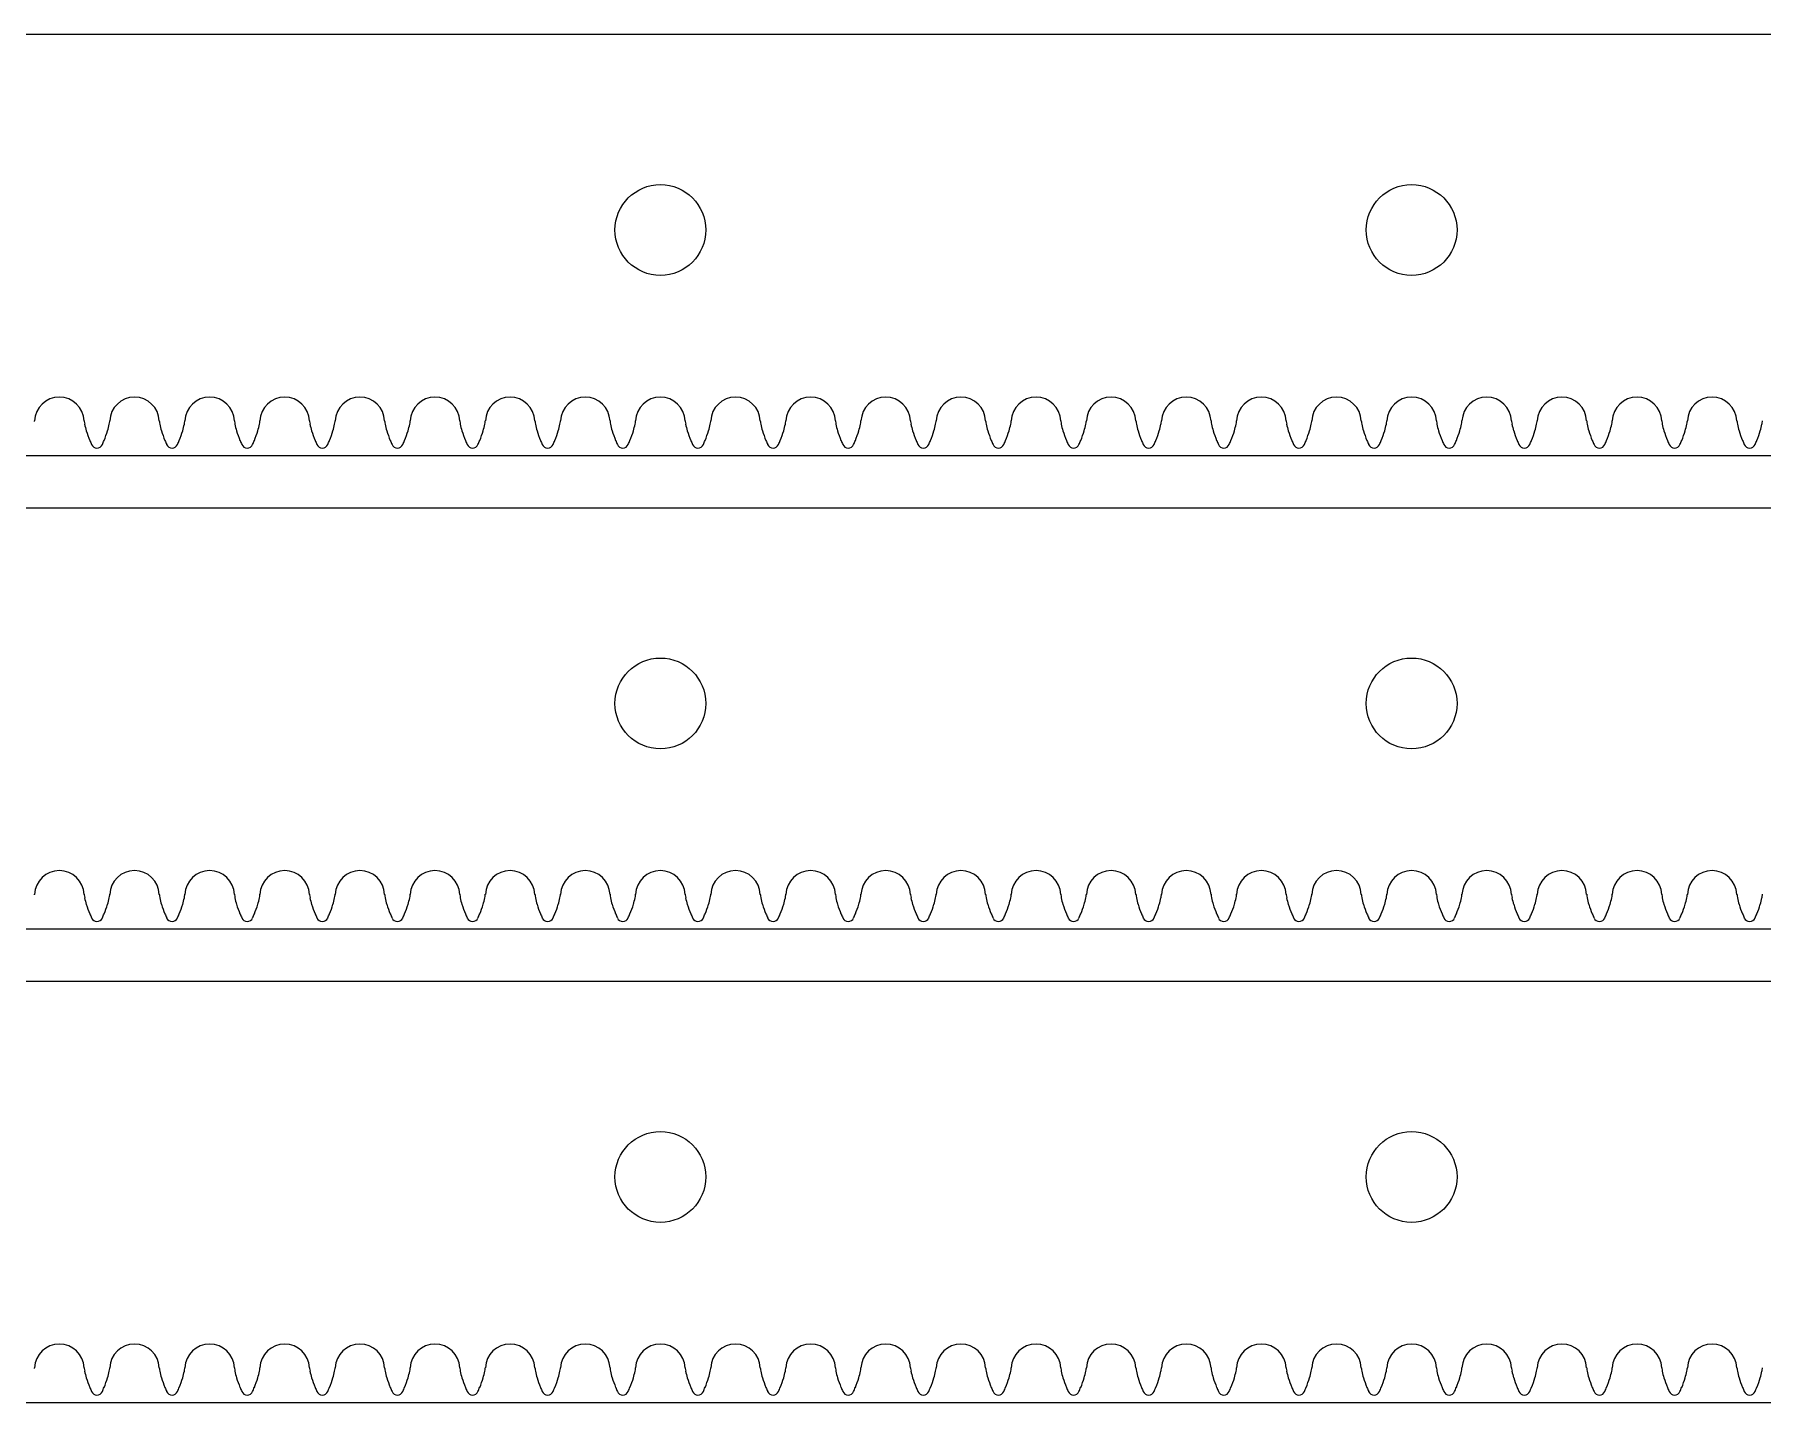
# Model space of a CAD drawing. Extents: x 0 to 800, y 0 to 400.
# Drawn here: x 453.3 to 568.3, y 119.5 to 210.5 of the extents above; entities that cross this region are included whole.
import ezdxf

# ---------------------------------------------------------------- set-up
doc = ezdxf.new("R2010")
doc.units = 0
doc.header["$MEASUREMENT"] = 0
for name, color, linetype in [('CUTOUT_5MM', 18, 'CONTINUOUS'), ('INSIDE_HOLES_5MM', 18, 'CONTINUOUS'), ('RACK_4MM', 18, 'CONTINUOUS')]:
    doc.layers.add(name, color=color, linetype=linetype)

msp = doc.modelspace()

# ---------------------------------------------------------------- linework, layer by layer
at = {"layer": 'CUTOUT_5MM'}
for p, q in [((744, 210.5), (46, 210.5)), ((46, 182.5), (744, 182.5)), ((744, 179), (46, 179)), ((46, 151), (744, 151)), ((744, 147.5), (46, 147.5)), ((46, 119.5), (744, 119.5))]:
    msp.add_line(p, q, dxfattribs=at)
at = {"layer": 'INSIDE_HOLES_5MM'}
for centre in [(495, 197.5), (545, 197.5), (495, 166), (545, 166), (495, 134.5), (545, 134.5)]:
    msp.add_circle(centre, 3.02, dxfattribs=at)
at = {"layer": 'RACK_4MM'}
for p, q in [((453.35, 184.76), (453.35, 184.81)), ((456.65, 184.81), (456.65, 184.76)), ((458.35, 184.76), (458.35, 184.81)), ((461.65, 184.81), (461.65, 184.76)), ((463.35, 184.76), (463.35, 184.81)), ((466.65, 184.81), (466.65, 184.76)), ((468.35, 184.76), (468.35, 184.81)), ((471.65, 184.81), (471.65, 184.76)), ((473.35, 184.76), (473.35, 184.81)), ((476.65, 184.81), (476.65, 184.76)), ((478.35, 184.76), (478.35, 184.81)), ((481.65, 184.81), (481.65, 184.76)), ((483.35, 184.76), (483.35, 184.81)), ((486.65, 184.81), (486.65, 184.76)), ((488.35, 184.76), (488.35, 184.81)), ((491.65, 184.81), (491.65, 184.76)), ((493.35, 184.76), (493.35, 184.81)), ((496.65, 184.81), (496.65, 184.76)), ((498.35, 184.76), (498.35, 184.81)), ((501.65, 184.81), (501.65, 184.76)), ((503.35, 184.76), (503.35, 184.81)), ((506.65, 184.81), (506.65, 184.76)), ((508.35, 184.76), (508.35, 184.81)), ((511.65, 184.81), (511.65, 184.76)), ((513.35, 184.76), (513.35, 184.81)), ((516.65, 184.81), (516.65, 184.76)), ((518.35, 184.76), (518.35, 184.81)), ((521.65, 184.81), (521.65, 184.76)), ((523.35, 184.76), (523.35, 184.81)), ((526.65, 184.81), (526.65, 184.76)), ((528.35, 184.76), (528.35, 184.81)), ((531.65, 184.81), (531.65, 184.76)), ((533.35, 184.76), (533.35, 184.81)), ((536.65, 184.81), (536.65, 184.76)), ((538.35, 184.76), (538.35, 184.81)), ((541.65, 184.81), (541.65, 184.76)), ((543.35, 184.76), (543.35, 184.81)), ((546.65, 184.81), (546.65, 184.76)), ((548.35, 184.76), (548.35, 184.81)), ((551.65, 184.81), (551.65, 184.76)), ((553.35, 184.76), (553.35, 184.81)), ((556.65, 184.81), (556.65, 184.76)), ((558.35, 184.76), (558.35, 184.81)), ((561.65, 184.81), (561.65, 184.76)), ((563.35, 184.76), (563.35, 184.81)), ((566.65, 184.81), (566.65, 184.76)), ((568.35, 184.76), (568.35, 184.81)), ((453.35, 153.26), (453.35, 153.31)), ((456.65, 153.31), (456.65, 153.26)), ((458.35, 153.26), (458.35, 153.31)), ((461.65, 153.31), (461.65, 153.26)), ((463.35, 153.26), (463.35, 153.31)), ((466.65, 153.31), (466.65, 153.26)), ((468.35, 153.26), (468.35, 153.31)), ((471.65, 153.31), (471.65, 153.26)), ((473.35, 153.26), (473.35, 153.31)), ((476.65, 153.31), (476.65, 153.26)), ((478.35, 153.26), (478.35, 153.31)), ((481.65, 153.31), (481.65, 153.26)), ((483.35, 153.26), (483.35, 153.31)), ((486.65, 153.31), (486.65, 153.26)), ((488.35, 153.26), (488.35, 153.31)), ((491.65, 153.31), (491.65, 153.26)), ((493.35, 153.26), (493.35, 153.31)), ((496.65, 153.31), (496.65, 153.26)), ((498.35, 153.26), (498.35, 153.31)), ((501.65, 153.31), (501.65, 153.26)), ((503.35, 153.26), (503.35, 153.31)), ((506.65, 153.31), (506.65, 153.26)), ((508.35, 153.26), (508.35, 153.31)), ((511.65, 153.31), (511.65, 153.26)), ((513.35, 153.26), (513.35, 153.31)), ((516.65, 153.31), (516.65, 153.26)), ((518.35, 153.26), (518.35, 153.31)), ((521.65, 153.31), (521.65, 153.26)), ((523.35, 153.26), (523.35, 153.31)), ((526.65, 153.31), (526.65, 153.26)), ((528.35, 153.26), (528.35, 153.31)), ((531.65, 153.31), (531.65, 153.26)), ((533.35, 153.26), (533.35, 153.31)), ((536.65, 153.31), (536.65, 153.26)), ((538.35, 153.26), (538.35, 153.31)), ((541.65, 153.31), (541.65, 153.26)), ((543.35, 153.26), (543.35, 153.31)), ((546.65, 153.31), (546.65, 153.26)), ((548.35, 153.26), (548.35, 153.31)), ((551.65, 153.31), (551.65, 153.26)), ((553.35, 153.26), (553.35, 153.31)), ((556.65, 153.31), (556.65, 153.26)), ((558.35, 153.26), (558.35, 153.31)), ((561.65, 153.31), (561.65, 153.26)), ((563.35, 153.26), (563.35, 153.31)), ((566.65, 153.31), (566.65, 153.26)), ((568.35, 153.26), (568.35, 153.31)), ((453.35, 121.76), (453.35, 121.81)), ((456.65, 121.81), (456.65, 121.76)), ((458.35, 121.76), (458.35, 121.81)), ((461.65, 121.81), (461.65, 121.76)), ((463.35, 121.76), (463.35, 121.81)), ((466.65, 121.81), (466.65, 121.76)), ((468.35, 121.76), (468.35, 121.81)), ((471.65, 121.81), (471.65, 121.76)), ((473.35, 121.76), (473.35, 121.81)), ((476.65, 121.81), (476.65, 121.76)), ((478.35, 121.76), (478.35, 121.81)), ((481.65, 121.81), (481.65, 121.76)), ((483.35, 121.76), (483.35, 121.81)), ((486.65, 121.81), (486.65, 121.76)), ((488.35, 121.76), (488.35, 121.81)), ((491.65, 121.81), (491.65, 121.76)), ((493.35, 121.76), (493.35, 121.81)), ((496.65, 121.81), (496.65, 121.76)), ((498.35, 121.76), (498.35, 121.81)), ((501.65, 121.81), (501.65, 121.76)), ((503.35, 121.76), (503.35, 121.81)), ((506.65, 121.81), (506.65, 121.76)), ((508.35, 121.76), (508.35, 121.81)), ((511.65, 121.81), (511.65, 121.76)), ((513.35, 121.76), (513.35, 121.81)), ((516.65, 121.81), (516.65, 121.76)), ((518.35, 121.76), (518.35, 121.81)), ((521.65, 121.81), (521.65, 121.76)), ((523.35, 121.76), (523.35, 121.81)), ((526.65, 121.81), (526.65, 121.76)), ((528.35, 121.76), (528.35, 121.81)), ((531.65, 121.81), (531.65, 121.76)), ((533.35, 121.76), (533.35, 121.81)), ((536.65, 121.81), (536.65, 121.76)), ((538.35, 121.76), (538.35, 121.81)), ((541.65, 121.81), (541.65, 121.76)), ((543.35, 121.76), (543.35, 121.81)), ((546.65, 121.81), (546.65, 121.76)), ((548.35, 121.76), (548.35, 121.81)), ((551.65, 121.81), (551.65, 121.76)), ((553.35, 121.76), (553.35, 121.81)), ((556.65, 121.81), (556.65, 121.76)), ((558.35, 121.76), (558.35, 121.81)), ((561.65, 121.81), (561.65, 121.76)), ((563.35, 121.76), (563.35, 121.81)), ((566.65, 121.81), (566.65, 121.76)), ((568.35, 121.76), (568.35, 121.81))]:
    msp.add_line(p, q, dxfattribs=at)
for points in [[(745, 186.38), (745, 210.5), (45, 210.5), (45, 186.38)], [(745, 154.88), (745, 179), (45, 179), (45, 154.88)], [(745, 123.38), (745, 147.5), (45, 147.5), (45, 123.38)]]:
    msp.add_lwpolyline(points, dxfattribs=at)
for centre, radius, start, end in [((455, 184.73), 1.65, 2.4997, 177.5003), ((460, 184.73), 1.65, 2.4997, 177.5003), ((465, 184.73), 1.65, 2.4997, 177.5003), ((470, 184.73), 1.65, 2.4997, 177.5003), ((475, 184.73), 1.65, 2.4997, 177.5003), ((480, 184.73), 1.65, 2.4997, 177.5003), ((485, 184.73), 1.65, 2.4997, 177.5003), ((490, 184.73), 1.65, 2.4997, 177.5003), ((495, 184.73), 1.65, 2.4997, 177.5003), ((500, 184.73), 1.65, 2.4997, 177.5003), ((505, 184.73), 1.65, 2.4997, 177.5003), ((510, 184.73), 1.65, 2.4997, 177.5003), ((515, 184.73), 1.65, 2.4997, 177.5003), ((520, 184.73), 1.65, 2.4997, 177.5003), ((525, 184.73), 1.65, 2.4997, 177.5003), ((530, 184.73), 1.65, 2.4997, 177.5003), ((535, 184.73), 1.65, 2.4997, 177.5003), ((540, 184.73), 1.65, 2.4997, 177.5003), ((545, 184.73), 1.65, 2.4997, 177.5003), ((550, 184.73), 1.65, 2.4997, 177.5003), ((555, 184.73), 1.65, 2.4997, 177.5003), ((560, 184.73), 1.65, 2.4997, 177.5003), ((565, 184.73), 1.65, 2.4997, 177.5003), ((458.88, 185.03), 2.24, 186.8377, 191.5538), ((461.08, 185.46), 4.49, 191.3933, 197.171), ((463.69, 186.27), 7.22, 197.1596, 202.5425), ((451.78, 186.1), 6.72, 337.259, 343.0389), ((452.5, 185.82), 5.95, 343.5387, 347.897), ((456.54, 184.96), 1.82, 347.897, 353.7115), ((463.88, 185.03), 2.24, 186.8377, 191.5538), ((466.08, 185.46), 4.49, 191.3933, 197.171), ((468.69, 186.27), 7.22, 197.1596, 202.5425), ((456.78, 186.1), 6.72, 337.259, 343.0389), ((457.5, 185.82), 5.95, 343.5387, 347.897), ((461.54, 184.96), 1.82, 347.897, 353.7115), ((468.88, 185.03), 2.24, 186.8377, 191.5538), ((471.08, 185.46), 4.49, 191.3933, 197.171), ((473.69, 186.27), 7.22, 197.1596, 202.5425), ((461.78, 186.1), 6.72, 337.259, 343.0389), ((462.5, 185.82), 5.95, 343.5387, 347.897), ((466.54, 184.96), 1.82, 347.897, 353.7115), ((473.88, 185.03), 2.24, 186.8377, 191.5538), ((476.08, 185.46), 4.49, 191.3933, 197.171), ((478.69, 186.27), 7.22, 197.1596, 202.5425), ((466.78, 186.1), 6.72, 337.259, 343.0389), ((467.5, 185.82), 5.95, 343.5387, 347.897), ((471.54, 184.96), 1.82, 347.897, 353.7115), ((478.88, 185.03), 2.24, 186.8377, 191.5538), ((481.08, 185.46), 4.49, 191.3933, 197.171), ((483.69, 186.27), 7.22, 197.1596, 202.5425), ((471.78, 186.1), 6.72, 337.259, 343.0389), ((472.5, 185.82), 5.95, 343.5387, 347.897), ((476.54, 184.96), 1.82, 347.897, 353.7115), ((483.88, 185.03), 2.24, 186.8377, 191.5538), ((486.08, 185.46), 4.49, 191.3933, 197.171), ((488.69, 186.27), 7.22, 197.1596, 202.5425), ((476.78, 186.1), 6.72, 337.259, 343.0389), ((477.5, 185.82), 5.95, 343.5387, 347.897), ((481.54, 184.96), 1.82, 347.897, 353.7115), ((488.88, 185.03), 2.24, 186.8377, 191.5538), ((491.08, 185.46), 4.49, 191.3933, 197.171), ((493.69, 186.27), 7.22, 197.1596, 202.5425), ((481.78, 186.1), 6.72, 337.259, 343.0389), ((482.5, 185.82), 5.95, 343.5387, 347.897), ((486.54, 184.96), 1.82, 347.897, 353.7115), ((493.88, 185.03), 2.24, 186.8377, 191.5538), ((496.08, 185.46), 4.49, 191.3933, 197.171), ((498.69, 186.27), 7.22, 197.1596, 202.5425), ((486.78, 186.1), 6.72, 337.259, 343.0389), ((487.5, 185.82), 5.95, 343.5387, 347.897), ((491.54, 184.96), 1.82, 347.897, 353.7115), ((498.88, 185.03), 2.24, 186.8377, 191.5538), ((501.08, 185.46), 4.49, 191.3933, 197.171), ((503.69, 186.27), 7.22, 197.1596, 202.5425), ((491.78, 186.1), 6.72, 337.259, 343.0389), ((492.5, 185.82), 5.95, 343.5387, 347.897), ((496.54, 184.96), 1.82, 347.897, 353.7115), ((503.88, 185.03), 2.24, 186.8377, 191.5538), ((506.08, 185.46), 4.49, 191.3933, 197.171), ((508.69, 186.27), 7.22, 197.1596, 202.5425), ((496.78, 186.1), 6.72, 337.259, 343.0389), ((497.5, 185.82), 5.95, 343.5387, 347.897), ((501.54, 184.96), 1.82, 347.897, 353.7115), ((508.88, 185.03), 2.24, 186.8377, 191.5538), ((511.08, 185.46), 4.49, 191.3933, 197.171), ((513.69, 186.27), 7.22, 197.1596, 202.5425), ((501.78, 186.1), 6.72, 337.259, 343.0389), ((502.5, 185.82), 5.95, 343.5387, 347.897), ((506.54, 184.96), 1.82, 347.897, 353.7115), ((513.88, 185.03), 2.24, 186.8377, 191.5538), ((516.08, 185.46), 4.49, 191.3933, 197.171), ((518.69, 186.27), 7.22, 197.1596, 202.5425), ((506.78, 186.1), 6.72, 337.259, 343.0389), ((507.5, 185.82), 5.95, 343.5387, 347.897), ((511.54, 184.96), 1.82, 347.897, 353.7115), ((518.88, 185.03), 2.24, 186.8377, 191.5538), ((521.08, 185.46), 4.49, 191.3933, 197.171), ((523.69, 186.27), 7.22, 197.1596, 202.5425), ((511.78, 186.1), 6.72, 337.259, 343.0389), ((512.5, 185.82), 5.95, 343.5387, 347.897), ((516.54, 184.96), 1.82, 347.897, 353.7115), ((523.88, 185.03), 2.24, 186.8377, 191.5538), ((526.08, 185.46), 4.49, 191.3933, 197.171), ((528.69, 186.27), 7.22, 197.1596, 202.5425), ((516.78, 186.1), 6.72, 337.259, 343.0389), ((517.5, 185.82), 5.95, 343.5387, 347.897), ((521.54, 184.96), 1.82, 347.897, 353.7115), ((528.88, 185.03), 2.24, 186.8377, 191.5538), ((531.08, 185.46), 4.49, 191.3933, 197.171), ((533.69, 186.27), 7.22, 197.1596, 202.5425), ((521.78, 186.1), 6.72, 337.259, 343.0389), ((522.5, 185.82), 5.95, 343.5387, 347.897), ((526.54, 184.96), 1.82, 347.897, 353.7115), ((533.88, 185.03), 2.24, 186.8377, 191.5538), ((536.08, 185.46), 4.49, 191.3933, 197.171), ((538.69, 186.27), 7.22, 197.1596, 202.5425), ((526.78, 186.1), 6.72, 337.259, 343.0389), ((527.5, 185.82), 5.95, 343.5387, 347.897), ((531.54, 184.96), 1.82, 347.897, 353.7115), ((538.88, 185.03), 2.24, 186.8377, 191.5538), ((541.08, 185.46), 4.49, 191.3933, 197.171), ((543.69, 186.27), 7.22, 197.1596, 202.5425), ((531.78, 186.1), 6.72, 337.259, 343.0389), ((532.5, 185.82), 5.95, 343.5387, 347.897), ((536.54, 184.96), 1.82, 347.897, 353.7115), ((543.88, 185.03), 2.24, 186.8377, 191.5538), ((546.08, 185.46), 4.49, 191.3933, 197.171), ((548.69, 186.27), 7.22, 197.1596, 202.5425), ((536.78, 186.1), 6.72, 337.259, 343.0389), ((537.5, 185.82), 5.95, 343.5387, 347.897), ((541.54, 184.96), 1.82, 347.897, 353.7115), ((548.88, 185.03), 2.24, 186.8377, 191.5538), ((551.08, 185.46), 4.49, 191.3933, 197.171), ((553.69, 186.27), 7.22, 197.1596, 202.5425), ((541.78, 186.1), 6.72, 337.259, 343.0389), ((542.5, 185.82), 5.95, 343.5387, 347.897), ((546.54, 184.96), 1.82, 347.897, 353.7115), ((553.88, 185.03), 2.24, 186.8377, 191.5538), ((556.08, 185.46), 4.49, 191.3933, 197.171), ((558.69, 186.27), 7.22, 197.1596, 202.5425), ((546.78, 186.1), 6.72, 337.259, 343.0389), ((547.5, 185.82), 5.95, 343.5387, 347.897), ((551.54, 184.96), 1.82, 347.897, 353.7115), ((558.88, 185.03), 2.24, 186.8377, 191.5538), ((561.08, 185.46), 4.49, 191.3933, 197.171), ((563.69, 186.27), 7.22, 197.1596, 202.5425), ((551.78, 186.1), 6.72, 337.259, 343.0389), ((552.5, 185.82), 5.95, 343.5387, 347.897), ((556.54, 184.96), 1.82, 347.897, 353.7115), ((563.88, 185.03), 2.24, 186.8377, 191.5538), ((566.08, 185.46), 4.49, 191.3933, 197.171), ((568.69, 186.27), 7.22, 197.1596, 202.5425), ((556.78, 186.1), 6.72, 337.259, 343.0389), ((557.5, 185.82), 5.95, 343.5387, 347.897), ((561.54, 184.96), 1.82, 347.897, 353.7115), ((568.88, 185.03), 2.24, 186.8377, 191.5538), ((571.08, 185.46), 4.49, 191.3933, 197.171), ((573.69, 186.27), 7.22, 197.1596, 202.5425), ((561.78, 186.1), 6.72, 337.259, 343.0389), ((562.5, 185.82), 5.95, 343.5387, 347.897), ((566.54, 184.96), 1.82, 347.897, 353.7115), ((465.08, 186.84), 8.72, 202.5425, 204.4697), ((457.5, 183.39), 0.396, 204.3206, 335.6794), ((447.85, 187.75), 10.98, 335.7289, 337.259), ((470.08, 186.84), 8.72, 202.5425, 204.4697), ((462.5, 183.39), 0.396, 204.3206, 335.6794), ((452.85, 187.75), 10.98, 335.7289, 337.259), ((475.08, 186.84), 8.72, 202.5425, 204.4697), ((467.5, 183.39), 0.396, 204.3206, 335.6794), ((457.85, 187.75), 10.98, 335.7289, 337.259), ((480.08, 186.84), 8.72, 202.5425, 204.4697), ((472.5, 183.39), 0.396, 204.3206, 335.6794), ((462.85, 187.75), 10.98, 335.7289, 337.259), ((485.08, 186.84), 8.72, 202.5425, 204.4697), ((477.5, 183.39), 0.396, 204.3206, 335.6794), ((467.85, 187.75), 10.98, 335.7289, 337.259), ((490.08, 186.84), 8.72, 202.5425, 204.4697), ((482.5, 183.39), 0.396, 204.3206, 335.6794), ((472.85, 187.75), 10.98, 335.7289, 337.259), ((495.08, 186.84), 8.72, 202.5425, 204.4697), ((487.5, 183.39), 0.396, 204.3206, 335.6794), ((477.85, 187.75), 10.98, 335.7289, 337.259), ((500.08, 186.84), 8.72, 202.5425, 204.4697), ((492.5, 183.39), 0.396, 204.3206, 335.6794), ((482.85, 187.75), 10.98, 335.7289, 337.259), ((505.08, 186.84), 8.72, 202.5425, 204.4697), ((497.5, 183.39), 0.396, 204.3206, 335.6794), ((487.85, 187.75), 10.98, 335.7289, 337.259), ((510.08, 186.84), 8.72, 202.5425, 204.4697), ((502.5, 183.39), 0.396, 204.3206, 335.6794), ((492.85, 187.75), 10.98, 335.7289, 337.259), ((515.08, 186.84), 8.72, 202.5425, 204.4697), ((507.5, 183.39), 0.396, 204.3206, 335.6794), ((497.85, 187.75), 10.98, 335.7289, 337.259), ((520.08, 186.84), 8.72, 202.5425, 204.4697), ((512.5, 183.39), 0.396, 204.3206, 335.6794), ((502.85, 187.75), 10.98, 335.7289, 337.259), ((525.08, 186.84), 8.72, 202.5425, 204.4697), ((517.5, 183.39), 0.396, 204.3206, 335.6794), ((507.85, 187.75), 10.98, 335.7289, 337.259), ((530.08, 186.84), 8.72, 202.5425, 204.4697), ((522.5, 183.39), 0.396, 204.3206, 335.6794), ((512.85, 187.75), 10.98, 335.7289, 337.259), ((535.08, 186.84), 8.72, 202.5425, 204.4697), ((527.5, 183.39), 0.396, 204.3206, 335.6794), ((517.85, 187.75), 10.98, 335.7289, 337.259), ((540.08, 186.84), 8.72, 202.5425, 204.4697), ((532.5, 183.39), 0.396, 204.3206, 335.6794), ((522.85, 187.75), 10.98, 335.7289, 337.259), ((545.08, 186.84), 8.72, 202.5425, 204.4697), ((537.5, 183.39), 0.396, 204.3206, 335.6794), ((527.85, 187.75), 10.98, 335.7289, 337.259), ((550.08, 186.84), 8.72, 202.5425, 204.4697), ((542.5, 183.39), 0.396, 204.3206, 335.6794), ((532.85, 187.75), 10.98, 335.7289, 337.259), ((555.08, 186.84), 8.72, 202.5425, 204.4697), ((547.5, 183.39), 0.396, 204.3206, 335.6794), ((537.85, 187.75), 10.98, 335.7289, 337.259), ((560.08, 186.84), 8.72, 202.5425, 204.4697), ((552.5, 183.39), 0.396, 204.3206, 335.6794), ((542.85, 187.75), 10.98, 335.7289, 337.259), ((565.08, 186.84), 8.72, 202.5425, 204.4697), ((557.5, 183.39), 0.396, 204.3206, 335.6794), ((547.85, 187.75), 10.98, 335.7289, 337.259), ((570.08, 186.84), 8.72, 202.5425, 204.4697), ((562.5, 183.39), 0.396, 204.3206, 335.6794), ((552.85, 187.75), 10.98, 335.7289, 337.259), ((575.08, 186.84), 8.72, 202.5425, 204.4697), ((567.5, 183.39), 0.396, 204.3206, 335.6794), ((557.85, 187.75), 10.98, 335.7289, 337.259), ((455, 153.23), 1.65, 2.4997, 177.5003), ((460, 153.23), 1.65, 2.4997, 177.5003), ((465, 153.23), 1.65, 2.4997, 177.5003), ((470, 153.23), 1.65, 2.4997, 177.5003), ((475, 153.23), 1.65, 2.4997, 177.5003), ((480, 153.23), 1.65, 2.4997, 177.5003), ((485, 153.23), 1.65, 2.4997, 177.5003), ((490, 153.23), 1.65, 2.4997, 177.5003), ((495, 153.23), 1.65, 2.4997, 177.5003), ((500, 153.23), 1.65, 2.4997, 177.5003), ((505, 153.23), 1.65, 2.4997, 177.5003), ((510, 153.23), 1.65, 2.4997, 177.5003), ((515, 153.23), 1.65, 2.4997, 177.5003), ((520, 153.23), 1.65, 2.4997, 177.5003), ((525, 153.23), 1.65, 2.4997, 177.5003), ((530, 153.23), 1.65, 2.4997, 177.5003), ((535, 153.23), 1.65, 2.4997, 177.5003), ((540, 153.23), 1.65, 2.4997, 177.5003), ((545, 153.23), 1.65, 2.4997, 177.5003), ((550, 153.23), 1.65, 2.4997, 177.5003), ((555, 153.23), 1.65, 2.4997, 177.5003), ((560, 153.23), 1.65, 2.4997, 177.5003), ((565, 153.23), 1.65, 2.4997, 177.5003), ((458.88, 153.53), 2.24, 186.8377, 191.5538), ((461.08, 153.96), 4.49, 191.3933, 197.171), ((452.5, 154.32), 5.95, 343.5387, 347.897), ((456.54, 153.46), 1.82, 347.897, 353.7115), ((463.88, 153.53), 2.24, 186.8377, 191.5538), ((466.08, 153.96), 4.49, 191.3933, 197.171), ((457.5, 154.32), 5.95, 343.5387, 347.897), ((461.54, 153.46), 1.82, 347.897, 353.7115), ((468.88, 153.53), 2.24, 186.8377, 191.5538), ((471.08, 153.96), 4.49, 191.3933, 197.171), ((462.5, 154.32), 5.95, 343.5387, 347.897), ((466.54, 153.46), 1.82, 347.897, 353.7115), ((473.88, 153.53), 2.24, 186.8377, 191.5538), ((476.08, 153.96), 4.49, 191.3933, 197.171), ((467.5, 154.32), 5.95, 343.5387, 347.897), ((471.54, 153.46), 1.82, 347.897, 353.7115), ((478.88, 153.53), 2.24, 186.8377, 191.5538), ((481.08, 153.96), 4.49, 191.3933, 197.171), ((472.5, 154.32), 5.95, 343.5387, 347.897), ((476.54, 153.46), 1.82, 347.897, 353.7115), ((483.88, 153.53), 2.24, 186.8377, 191.5538), ((486.08, 153.96), 4.49, 191.3933, 197.171), ((477.5, 154.32), 5.95, 343.5387, 347.897), ((481.54, 153.46), 1.82, 347.897, 353.7115), ((488.88, 153.53), 2.24, 186.8377, 191.5538), ((491.08, 153.96), 4.49, 191.3933, 197.171), ((482.5, 154.32), 5.95, 343.5387, 347.897), ((486.54, 153.46), 1.82, 347.897, 353.7115), ((493.88, 153.53), 2.24, 186.8377, 191.5538), ((496.08, 153.96), 4.49, 191.3933, 197.171), ((487.5, 154.32), 5.95, 343.5387, 347.897), ((491.54, 153.46), 1.82, 347.897, 353.7115), ((498.88, 153.53), 2.24, 186.8377, 191.5538), ((501.08, 153.96), 4.49, 191.3933, 197.171), ((492.5, 154.32), 5.95, 343.5387, 347.897), ((496.54, 153.46), 1.82, 347.897, 353.7115), ((503.88, 153.53), 2.24, 186.8377, 191.5538), ((506.08, 153.96), 4.49, 191.3933, 197.171), ((497.5, 154.32), 5.95, 343.5387, 347.897), ((501.54, 153.46), 1.82, 347.897, 353.7115), ((508.88, 153.53), 2.24, 186.8377, 191.5538), ((511.08, 153.96), 4.49, 191.3933, 197.171), ((502.5, 154.32), 5.95, 343.5387, 347.897), ((506.54, 153.46), 1.82, 347.897, 353.7115), ((513.88, 153.53), 2.24, 186.8377, 191.5538), ((516.08, 153.96), 4.49, 191.3933, 197.171), ((507.5, 154.32), 5.95, 343.5387, 347.897), ((511.54, 153.46), 1.82, 347.897, 353.7115), ((518.88, 153.53), 2.24, 186.8377, 191.5538), ((521.08, 153.96), 4.49, 191.3933, 197.171), ((512.5, 154.32), 5.95, 343.5387, 347.897), ((516.54, 153.46), 1.82, 347.897, 353.7115), ((523.88, 153.53), 2.24, 186.8377, 191.5538), ((526.08, 153.96), 4.49, 191.3933, 197.171), ((517.5, 154.32), 5.95, 343.5387, 347.897), ((521.54, 153.46), 1.82, 347.897, 353.7115), ((528.88, 153.53), 2.24, 186.8377, 191.5538), ((531.08, 153.96), 4.49, 191.3933, 197.171), ((522.5, 154.32), 5.95, 343.5387, 347.897), ((526.54, 153.46), 1.82, 347.897, 353.7115), ((533.88, 153.53), 2.24, 186.8377, 191.5538), ((536.08, 153.96), 4.49, 191.3933, 197.171), ((527.5, 154.32), 5.95, 343.5387, 347.897), ((531.54, 153.46), 1.82, 347.897, 353.7115), ((538.88, 153.53), 2.24, 186.8377, 191.5538), ((541.08, 153.96), 4.49, 191.3933, 197.171), ((532.5, 154.32), 5.95, 343.5387, 347.897), ((536.54, 153.46), 1.82, 347.897, 353.7115), ((543.88, 153.53), 2.24, 186.8377, 191.5538), ((546.08, 153.96), 4.49, 191.3933, 197.171), ((537.5, 154.32), 5.95, 343.5387, 347.897), ((541.54, 153.46), 1.82, 347.897, 353.7115), ((548.88, 153.53), 2.24, 186.8377, 191.5538), ((551.08, 153.96), 4.49, 191.3933, 197.171), ((542.5, 154.32), 5.95, 343.5387, 347.897), ((546.54, 153.46), 1.82, 347.897, 353.7115), ((553.88, 153.53), 2.24, 186.8377, 191.5538), ((556.08, 153.96), 4.49, 191.3933, 197.171), ((547.5, 154.32), 5.95, 343.5387, 347.897), ((551.54, 153.46), 1.82, 347.897, 353.7115), ((558.88, 153.53), 2.24, 186.8377, 191.5538), ((561.08, 153.96), 4.49, 191.3933, 197.171), ((552.5, 154.32), 5.95, 343.5387, 347.897), ((556.54, 153.46), 1.82, 347.897, 353.7115), ((563.88, 153.53), 2.24, 186.8377, 191.5538), ((566.08, 153.96), 4.49, 191.3933, 197.171), ((557.5, 154.32), 5.95, 343.5387, 347.897), ((561.54, 153.46), 1.82, 347.897, 353.7115), ((568.88, 153.53), 2.24, 186.8377, 191.5538), ((571.08, 153.96), 4.49, 191.3933, 197.171), ((562.5, 154.32), 5.95, 343.5387, 347.897), ((566.54, 153.46), 1.82, 347.897, 353.7115), ((463.69, 154.77), 7.22, 197.1596, 202.5425), ((465.08, 155.34), 8.72, 202.5425, 204.4697), ((447.85, 156.25), 10.98, 335.7289, 337.259), ((451.78, 154.6), 6.72, 337.259, 343.0389), ((468.69, 154.77), 7.22, 197.1596, 202.5425), ((470.08, 155.34), 8.72, 202.5425, 204.4697), ((452.85, 156.25), 10.98, 335.7289, 337.259), ((456.78, 154.6), 6.72, 337.259, 343.0389), ((473.69, 154.77), 7.22, 197.1596, 202.5425), ((475.08, 155.34), 8.72, 202.5425, 204.4697), ((457.85, 156.25), 10.98, 335.7289, 337.259), ((461.78, 154.6), 6.72, 337.259, 343.0389), ((478.69, 154.77), 7.22, 197.1596, 202.5425), ((480.08, 155.34), 8.72, 202.5425, 204.4697), ((462.85, 156.25), 10.98, 335.7289, 337.259), ((466.78, 154.6), 6.72, 337.259, 343.0389), ((483.69, 154.77), 7.22, 197.1596, 202.5425), ((485.08, 155.34), 8.72, 202.5425, 204.4697), ((467.85, 156.25), 10.98, 335.7289, 337.259), ((471.78, 154.6), 6.72, 337.259, 343.0389), ((488.69, 154.77), 7.22, 197.1596, 202.5425), ((490.08, 155.34), 8.72, 202.5425, 204.4697), ((472.85, 156.25), 10.98, 335.7289, 337.259), ((476.78, 154.6), 6.72, 337.259, 343.0389), ((493.69, 154.77), 7.22, 197.1596, 202.5425), ((495.08, 155.34), 8.72, 202.5425, 204.4697), ((477.85, 156.25), 10.98, 335.7289, 337.259), ((481.78, 154.6), 6.72, 337.259, 343.0389), ((498.69, 154.77), 7.22, 197.1596, 202.5425), ((500.08, 155.34), 8.72, 202.5425, 204.4697), ((482.85, 156.25), 10.98, 335.7289, 337.259), ((486.78, 154.6), 6.72, 337.259, 343.0389), ((503.69, 154.77), 7.22, 197.1596, 202.5425), ((505.08, 155.34), 8.72, 202.5425, 204.4697), ((487.85, 156.25), 10.98, 335.7289, 337.259), ((491.78, 154.6), 6.72, 337.259, 343.0389), ((508.69, 154.77), 7.22, 197.1596, 202.5425), ((510.08, 155.34), 8.72, 202.5425, 204.4697), ((492.85, 156.25), 10.98, 335.7289, 337.259), ((496.78, 154.6), 6.72, 337.259, 343.0389), ((513.69, 154.77), 7.22, 197.1596, 202.5425), ((515.08, 155.34), 8.72, 202.5425, 204.4697), ((497.85, 156.25), 10.98, 335.7289, 337.259), ((501.78, 154.6), 6.72, 337.259, 343.0389), ((518.69, 154.77), 7.22, 197.1596, 202.5425), ((520.08, 155.34), 8.72, 202.5425, 204.4697), ((502.85, 156.25), 10.98, 335.7289, 337.259), ((506.78, 154.6), 6.72, 337.259, 343.0389), ((523.69, 154.77), 7.22, 197.1596, 202.5425), ((525.08, 155.34), 8.72, 202.5425, 204.4697), ((507.85, 156.25), 10.98, 335.7289, 337.259), ((511.78, 154.6), 6.72, 337.259, 343.0389), ((528.69, 154.77), 7.22, 197.1596, 202.5425), ((530.08, 155.34), 8.72, 202.5425, 204.4697), ((512.85, 156.25), 10.98, 335.7289, 337.259), ((516.78, 154.6), 6.72, 337.259, 343.0389), ((533.69, 154.77), 7.22, 197.1596, 202.5425), ((535.08, 155.34), 8.72, 202.5425, 204.4697), ((517.85, 156.25), 10.98, 335.7289, 337.259), ((521.78, 154.6), 6.72, 337.259, 343.0389), ((538.69, 154.77), 7.22, 197.1596, 202.5425), ((540.08, 155.34), 8.72, 202.5425, 204.4697), ((522.85, 156.25), 10.98, 335.7289, 337.259), ((526.78, 154.6), 6.72, 337.259, 343.0389), ((543.69, 154.77), 7.22, 197.1596, 202.5425), ((545.08, 155.34), 8.72, 202.5425, 204.4697), ((527.85, 156.25), 10.98, 335.7289, 337.259), ((531.78, 154.6), 6.72, 337.259, 343.0389), ((548.69, 154.77), 7.22, 197.1596, 202.5425), ((550.08, 155.34), 8.72, 202.5425, 204.4697), ((532.85, 156.25), 10.98, 335.7289, 337.259), ((536.78, 154.6), 6.72, 337.259, 343.0389), ((553.69, 154.77), 7.22, 197.1596, 202.5425), ((555.08, 155.34), 8.72, 202.5425, 204.4697), ((537.85, 156.25), 10.98, 335.7289, 337.259), ((541.78, 154.6), 6.72, 337.259, 343.0389), ((558.69, 154.77), 7.22, 197.1596, 202.5425), ((560.08, 155.34), 8.72, 202.5425, 204.4697), ((542.85, 156.25), 10.98, 335.7289, 337.259), ((546.78, 154.6), 6.72, 337.259, 343.0389), ((563.69, 154.77), 7.22, 197.1596, 202.5425), ((565.08, 155.34), 8.72, 202.5425, 204.4697), ((547.85, 156.25), 10.98, 335.7289, 337.259), ((551.78, 154.6), 6.72, 337.259, 343.0389), ((568.69, 154.77), 7.22, 197.1596, 202.5425), ((570.08, 155.34), 8.72, 202.5425, 204.4697), ((552.85, 156.25), 10.98, 335.7289, 337.259), ((556.78, 154.6), 6.72, 337.259, 343.0389), ((573.69, 154.77), 7.22, 197.1596, 202.5425), ((575.08, 155.34), 8.72, 202.5425, 204.4697), ((557.85, 156.25), 10.98, 335.7289, 337.259), ((561.78, 154.6), 6.72, 337.259, 343.0389), ((457.5, 151.89), 0.396, 204.3206, 335.6794), ((462.5, 151.89), 0.396, 204.3206, 335.6794), ((467.5, 151.89), 0.396, 204.3206, 335.6794), ((472.5, 151.89), 0.396, 204.3206, 335.6794), ((477.5, 151.89), 0.396, 204.3206, 335.6794), ((482.5, 151.89), 0.396, 204.3206, 335.6794), ((487.5, 151.89), 0.396, 204.3206, 335.6794), ((492.5, 151.89), 0.396, 204.3206, 335.6794), ((497.5, 151.89), 0.396, 204.3206, 335.6794), ((502.5, 151.89), 0.396, 204.3206, 335.6794), ((507.5, 151.89), 0.396, 204.3206, 335.6794), ((512.5, 151.89), 0.396, 204.3206, 335.6794), ((517.5, 151.89), 0.396, 204.3206, 335.6794), ((522.5, 151.89), 0.396, 204.3206, 335.6794), ((527.5, 151.89), 0.396, 204.3206, 335.6794), ((532.5, 151.89), 0.396, 204.3206, 335.6794), ((537.5, 151.89), 0.396, 204.3206, 335.6794), ((542.5, 151.89), 0.396, 204.3206, 335.6794), ((547.5, 151.89), 0.396, 204.3206, 335.6794), ((552.5, 151.89), 0.396, 204.3206, 335.6794), ((557.5, 151.89), 0.396, 204.3206, 335.6794), ((562.5, 151.89), 0.396, 204.3206, 335.6794), ((567.5, 151.89), 0.396, 204.3206, 335.6794), ((455, 121.73), 1.65, 2.4997, 177.5003), ((460, 121.73), 1.65, 2.4997, 177.5003), ((465, 121.73), 1.65, 2.4997, 177.5003), ((470, 121.73), 1.65, 2.4997, 177.5003), ((475, 121.73), 1.65, 2.4997, 177.5003), ((480, 121.73), 1.65, 2.4997, 177.5003), ((485, 121.73), 1.65, 2.4997, 177.5003), ((490, 121.73), 1.65, 2.4997, 177.5003), ((495, 121.73), 1.65, 2.4997, 177.5003), ((500, 121.73), 1.65, 2.4997, 177.5003), ((505, 121.73), 1.65, 2.4997, 177.5003), ((510, 121.73), 1.65, 2.4997, 177.5003), ((515, 121.73), 1.65, 2.4997, 177.5003), ((520, 121.73), 1.65, 2.4997, 177.5003), ((525, 121.73), 1.65, 2.4997, 177.5003), ((530, 121.73), 1.65, 2.4997, 177.5003), ((535, 121.73), 1.65, 2.4997, 177.5003), ((540, 121.73), 1.65, 2.4997, 177.5003), ((545, 121.73), 1.65, 2.4997, 177.5003), ((550, 121.73), 1.65, 2.4997, 177.5003), ((555, 121.73), 1.65, 2.4997, 177.5003), ((560, 121.73), 1.65, 2.4997, 177.5003), ((565, 121.73), 1.65, 2.4997, 177.5003), ((458.88, 122.03), 2.24, 186.8377, 191.5538), ((461.08, 122.46), 4.49, 191.3933, 197.171), ((463.69, 123.27), 7.22, 197.1596, 202.5425), ((451.78, 123.1), 6.72, 337.259, 343.0389), ((452.5, 122.82), 5.95, 343.5387, 347.897), ((456.54, 121.96), 1.82, 347.897, 353.7115), ((463.88, 122.03), 2.24, 186.8377, 191.5538), ((466.08, 122.46), 4.49, 191.3933, 197.171), ((468.69, 123.27), 7.22, 197.1596, 202.5425), ((456.78, 123.1), 6.72, 337.259, 343.0389), ((457.5, 122.82), 5.95, 343.5387, 347.897), ((461.54, 121.96), 1.82, 347.897, 353.7115), ((468.88, 122.03), 2.24, 186.8377, 191.5538), ((471.08, 122.46), 4.49, 191.3933, 197.171), ((473.69, 123.27), 7.22, 197.1596, 202.5425), ((461.78, 123.1), 6.72, 337.259, 343.0389), ((462.5, 122.82), 5.95, 343.5387, 347.897), ((466.54, 121.96), 1.82, 347.897, 353.7115), ((473.88, 122.03), 2.24, 186.8377, 191.5538), ((476.08, 122.46), 4.49, 191.3933, 197.171), ((478.69, 123.27), 7.22, 197.1596, 202.5425), ((466.78, 123.1), 6.72, 337.259, 343.0389), ((467.5, 122.82), 5.95, 343.5387, 347.897), ((471.54, 121.96), 1.82, 347.897, 353.7115), ((478.88, 122.03), 2.24, 186.8377, 191.5538), ((481.08, 122.46), 4.49, 191.3933, 197.171), ((483.69, 123.27), 7.22, 197.1596, 202.5425), ((471.78, 123.1), 6.72, 337.259, 343.0389), ((472.5, 122.82), 5.95, 343.5387, 347.897), ((476.54, 121.96), 1.82, 347.897, 353.7115), ((483.88, 122.03), 2.24, 186.8377, 191.5538), ((486.08, 122.46), 4.49, 191.3933, 197.171), ((488.69, 123.27), 7.22, 197.1596, 202.5425), ((476.78, 123.1), 6.72, 337.259, 343.0389), ((477.5, 122.82), 5.95, 343.5387, 347.897), ((481.54, 121.96), 1.82, 347.897, 353.7115), ((488.88, 122.03), 2.24, 186.8377, 191.5538), ((491.08, 122.46), 4.49, 191.3933, 197.171), ((493.69, 123.27), 7.22, 197.1596, 202.5425), ((481.78, 123.1), 6.72, 337.259, 343.0389), ((482.5, 122.82), 5.95, 343.5387, 347.897), ((486.54, 121.96), 1.82, 347.897, 353.7115), ((493.88, 122.03), 2.24, 186.8377, 191.5538), ((496.08, 122.46), 4.49, 191.3933, 197.171), ((498.69, 123.27), 7.22, 197.1596, 202.5425), ((486.78, 123.1), 6.72, 337.259, 343.0389), ((487.5, 122.82), 5.95, 343.5387, 347.897), ((491.54, 121.96), 1.82, 347.897, 353.7115), ((498.88, 122.03), 2.24, 186.8377, 191.5538), ((501.08, 122.46), 4.49, 191.3933, 197.171), ((503.69, 123.27), 7.22, 197.1596, 202.5425), ((491.78, 123.1), 6.72, 337.259, 343.0389), ((492.5, 122.82), 5.95, 343.5387, 347.897), ((496.54, 121.96), 1.82, 347.897, 353.7115), ((503.88, 122.03), 2.24, 186.8377, 191.5538), ((506.08, 122.46), 4.49, 191.3933, 197.171), ((508.69, 123.27), 7.22, 197.1596, 202.5425), ((496.78, 123.1), 6.72, 337.259, 343.0389), ((497.5, 122.82), 5.95, 343.5387, 347.897), ((501.54, 121.96), 1.82, 347.897, 353.7115), ((508.88, 122.03), 2.24, 186.8377, 191.5538), ((511.08, 122.46), 4.49, 191.3933, 197.171), ((513.69, 123.27), 7.22, 197.1596, 202.5425), ((501.78, 123.1), 6.72, 337.259, 343.0389), ((502.5, 122.82), 5.95, 343.5387, 347.897), ((506.54, 121.96), 1.82, 347.897, 353.7115), ((513.88, 122.03), 2.24, 186.8377, 191.5538), ((516.08, 122.46), 4.49, 191.3933, 197.171), ((518.69, 123.27), 7.22, 197.1596, 202.5425), ((506.78, 123.1), 6.72, 337.259, 343.0389), ((507.5, 122.82), 5.95, 343.5387, 347.897), ((511.54, 121.96), 1.82, 347.897, 353.7115), ((518.88, 122.03), 2.24, 186.8377, 191.5538), ((521.08, 122.46), 4.49, 191.3933, 197.171), ((523.69, 123.27), 7.22, 197.1596, 202.5425), ((511.78, 123.1), 6.72, 337.259, 343.0389), ((512.5, 122.82), 5.95, 343.5387, 347.897), ((516.54, 121.96), 1.82, 347.897, 353.7115), ((523.88, 122.03), 2.24, 186.8377, 191.5538), ((526.08, 122.46), 4.49, 191.3933, 197.171), ((528.69, 123.27), 7.22, 197.1596, 202.5425), ((516.78, 123.1), 6.72, 337.259, 343.0389), ((517.5, 122.82), 5.95, 343.5387, 347.897), ((521.54, 121.96), 1.82, 347.897, 353.7115), ((528.88, 122.03), 2.24, 186.8377, 191.5538), ((531.08, 122.46), 4.49, 191.3933, 197.171), ((533.69, 123.27), 7.22, 197.1596, 202.5425), ((521.78, 123.1), 6.72, 337.259, 343.0389), ((522.5, 122.82), 5.95, 343.5387, 347.897), ((526.54, 121.96), 1.82, 347.897, 353.7115), ((533.88, 122.03), 2.24, 186.8377, 191.5538), ((536.08, 122.46), 4.49, 191.3933, 197.171), ((538.69, 123.27), 7.22, 197.1596, 202.5425), ((526.78, 123.1), 6.72, 337.259, 343.0389), ((527.5, 122.82), 5.95, 343.5387, 347.897), ((531.54, 121.96), 1.82, 347.897, 353.7115), ((538.88, 122.03), 2.24, 186.8377, 191.5538), ((541.08, 122.46), 4.49, 191.3933, 197.171), ((543.69, 123.27), 7.22, 197.1596, 202.5425), ((531.78, 123.1), 6.72, 337.259, 343.0389), ((532.5, 122.82), 5.95, 343.5387, 347.897), ((536.54, 121.96), 1.82, 347.897, 353.7115), ((543.88, 122.03), 2.24, 186.8377, 191.5538), ((546.08, 122.46), 4.49, 191.3933, 197.171), ((548.69, 123.27), 7.22, 197.1596, 202.5425), ((536.78, 123.1), 6.72, 337.259, 343.0389), ((537.5, 122.82), 5.95, 343.5387, 347.897), ((541.54, 121.96), 1.82, 347.897, 353.7115), ((548.88, 122.03), 2.24, 186.8377, 191.5538), ((551.08, 122.46), 4.49, 191.3933, 197.171), ((553.69, 123.27), 7.22, 197.1596, 202.5425), ((541.78, 123.1), 6.72, 337.259, 343.0389), ((542.5, 122.82), 5.95, 343.5387, 347.897), ((546.54, 121.96), 1.82, 347.897, 353.7115), ((553.88, 122.03), 2.24, 186.8377, 191.5538), ((556.08, 122.46), 4.49, 191.3933, 197.171), ((558.69, 123.27), 7.22, 197.1596, 202.5425), ((546.78, 123.1), 6.72, 337.259, 343.0389), ((547.5, 122.82), 5.95, 343.5387, 347.897), ((551.54, 121.96), 1.82, 347.897, 353.7115), ((558.88, 122.03), 2.24, 186.8377, 191.5538), ((561.08, 122.46), 4.49, 191.3933, 197.171), ((563.69, 123.27), 7.22, 197.1596, 202.5425), ((551.78, 123.1), 6.72, 337.259, 343.0389), ((552.5, 122.82), 5.95, 343.5387, 347.897), ((556.54, 121.96), 1.82, 347.897, 353.7115), ((563.88, 122.03), 2.24, 186.8377, 191.5538), ((566.08, 122.46), 4.49, 191.3933, 197.171), ((568.69, 123.27), 7.22, 197.1596, 202.5425), ((556.78, 123.1), 6.72, 337.259, 343.0389), ((557.5, 122.82), 5.95, 343.5387, 347.897), ((561.54, 121.96), 1.82, 347.897, 353.7115), ((568.88, 122.03), 2.24, 186.8377, 191.5538), ((571.08, 122.46), 4.49, 191.3933, 197.171), ((573.69, 123.27), 7.22, 197.1596, 202.5425), ((561.78, 123.1), 6.72, 337.259, 343.0389), ((562.5, 122.82), 5.95, 343.5387, 347.897), ((566.54, 121.96), 1.82, 347.897, 353.7115), ((465.08, 123.84), 8.72, 202.5425, 204.4697), ((457.5, 120.39), 0.396, 204.3206, 335.6794), ((447.85, 124.75), 10.98, 335.7289, 337.259), ((470.08, 123.84), 8.72, 202.5425, 204.4697), ((462.5, 120.39), 0.396, 204.3206, 335.6794), ((452.85, 124.75), 10.98, 335.7289, 337.259), ((475.08, 123.84), 8.72, 202.5425, 204.4697), ((467.5, 120.39), 0.396, 204.3206, 335.6794), ((457.85, 124.75), 10.98, 335.7289, 337.259), ((480.08, 123.84), 8.72, 202.5425, 204.4697), ((472.5, 120.39), 0.396, 204.3206, 335.6794), ((462.85, 124.75), 10.98, 335.7289, 337.259), ((485.08, 123.84), 8.72, 202.5425, 204.4697), ((477.5, 120.39), 0.396, 204.3206, 335.6794), ((467.85, 124.75), 10.98, 335.7289, 337.259), ((490.08, 123.84), 8.72, 202.5425, 204.4697), ((482.5, 120.39), 0.396, 204.3206, 335.6794), ((472.85, 124.75), 10.98, 335.7289, 337.259), ((495.08, 123.84), 8.72, 202.5425, 204.4697), ((487.5, 120.39), 0.396, 204.3206, 335.6794), ((477.85, 124.75), 10.98, 335.7289, 337.259), ((500.08, 123.84), 8.72, 202.5425, 204.4697), ((492.5, 120.39), 0.396, 204.3206, 335.6794), ((482.85, 124.75), 10.98, 335.7289, 337.259), ((505.08, 123.84), 8.72, 202.5425, 204.4697), ((497.5, 120.39), 0.396, 204.3206, 335.6794), ((487.85, 124.75), 10.98, 335.7289, 337.259), ((510.08, 123.84), 8.72, 202.5425, 204.4697), ((502.5, 120.39), 0.396, 204.3206, 335.6794), ((492.85, 124.75), 10.98, 335.7289, 337.259), ((515.08, 123.84), 8.72, 202.5425, 204.4697), ((507.5, 120.39), 0.396, 204.3206, 335.6794), ((497.85, 124.75), 10.98, 335.7289, 337.259), ((520.08, 123.84), 8.72, 202.5425, 204.4697), ((512.5, 120.39), 0.396, 204.3206, 335.6794), ((502.85, 124.75), 10.98, 335.7289, 337.259), ((525.08, 123.84), 8.72, 202.5425, 204.4697), ((517.5, 120.39), 0.396, 204.3206, 335.6794), ((507.85, 124.75), 10.98, 335.7289, 337.259), ((530.08, 123.84), 8.72, 202.5425, 204.4697), ((522.5, 120.39), 0.396, 204.3206, 335.6794), ((512.85, 124.75), 10.98, 335.7289, 337.259), ((535.08, 123.84), 8.72, 202.5425, 204.4697), ((527.5, 120.39), 0.396, 204.3206, 335.6794), ((517.85, 124.75), 10.98, 335.7289, 337.259), ((540.08, 123.84), 8.72, 202.5425, 204.4697), ((532.5, 120.39), 0.396, 204.3206, 335.6794), ((522.85, 124.75), 10.98, 335.7289, 337.259), ((545.08, 123.84), 8.72, 202.5425, 204.4697), ((537.5, 120.39), 0.396, 204.3206, 335.6794), ((527.85, 124.75), 10.98, 335.7289, 337.259), ((550.08, 123.84), 8.72, 202.5425, 204.4697), ((542.5, 120.39), 0.396, 204.3206, 335.6794), ((532.85, 124.75), 10.98, 335.7289, 337.259), ((555.08, 123.84), 8.72, 202.5425, 204.4697), ((547.5, 120.39), 0.396, 204.3206, 335.6794), ((537.85, 124.75), 10.98, 335.7289, 337.259), ((560.08, 123.84), 8.72, 202.5425, 204.4697), ((552.5, 120.39), 0.396, 204.3206, 335.6794), ((542.85, 124.75), 10.98, 335.7289, 337.259), ((565.08, 123.84), 8.72, 202.5425, 204.4697), ((557.5, 120.39), 0.396, 204.3206, 335.6794), ((547.85, 124.75), 10.98, 335.7289, 337.259), ((570.08, 123.84), 8.72, 202.5425, 204.4697), ((562.5, 120.39), 0.396, 204.3206, 335.6794), ((552.85, 124.75), 10.98, 335.7289, 337.259), ((575.08, 123.84), 8.72, 202.5425, 204.4697), ((567.5, 120.39), 0.396, 204.3206, 335.6794), ((557.85, 124.75), 10.98, 335.7289, 337.259)]:
    msp.add_arc(centre, radius, start, end, dxfattribs=at)

doc.saveas('drawing.dxf')
